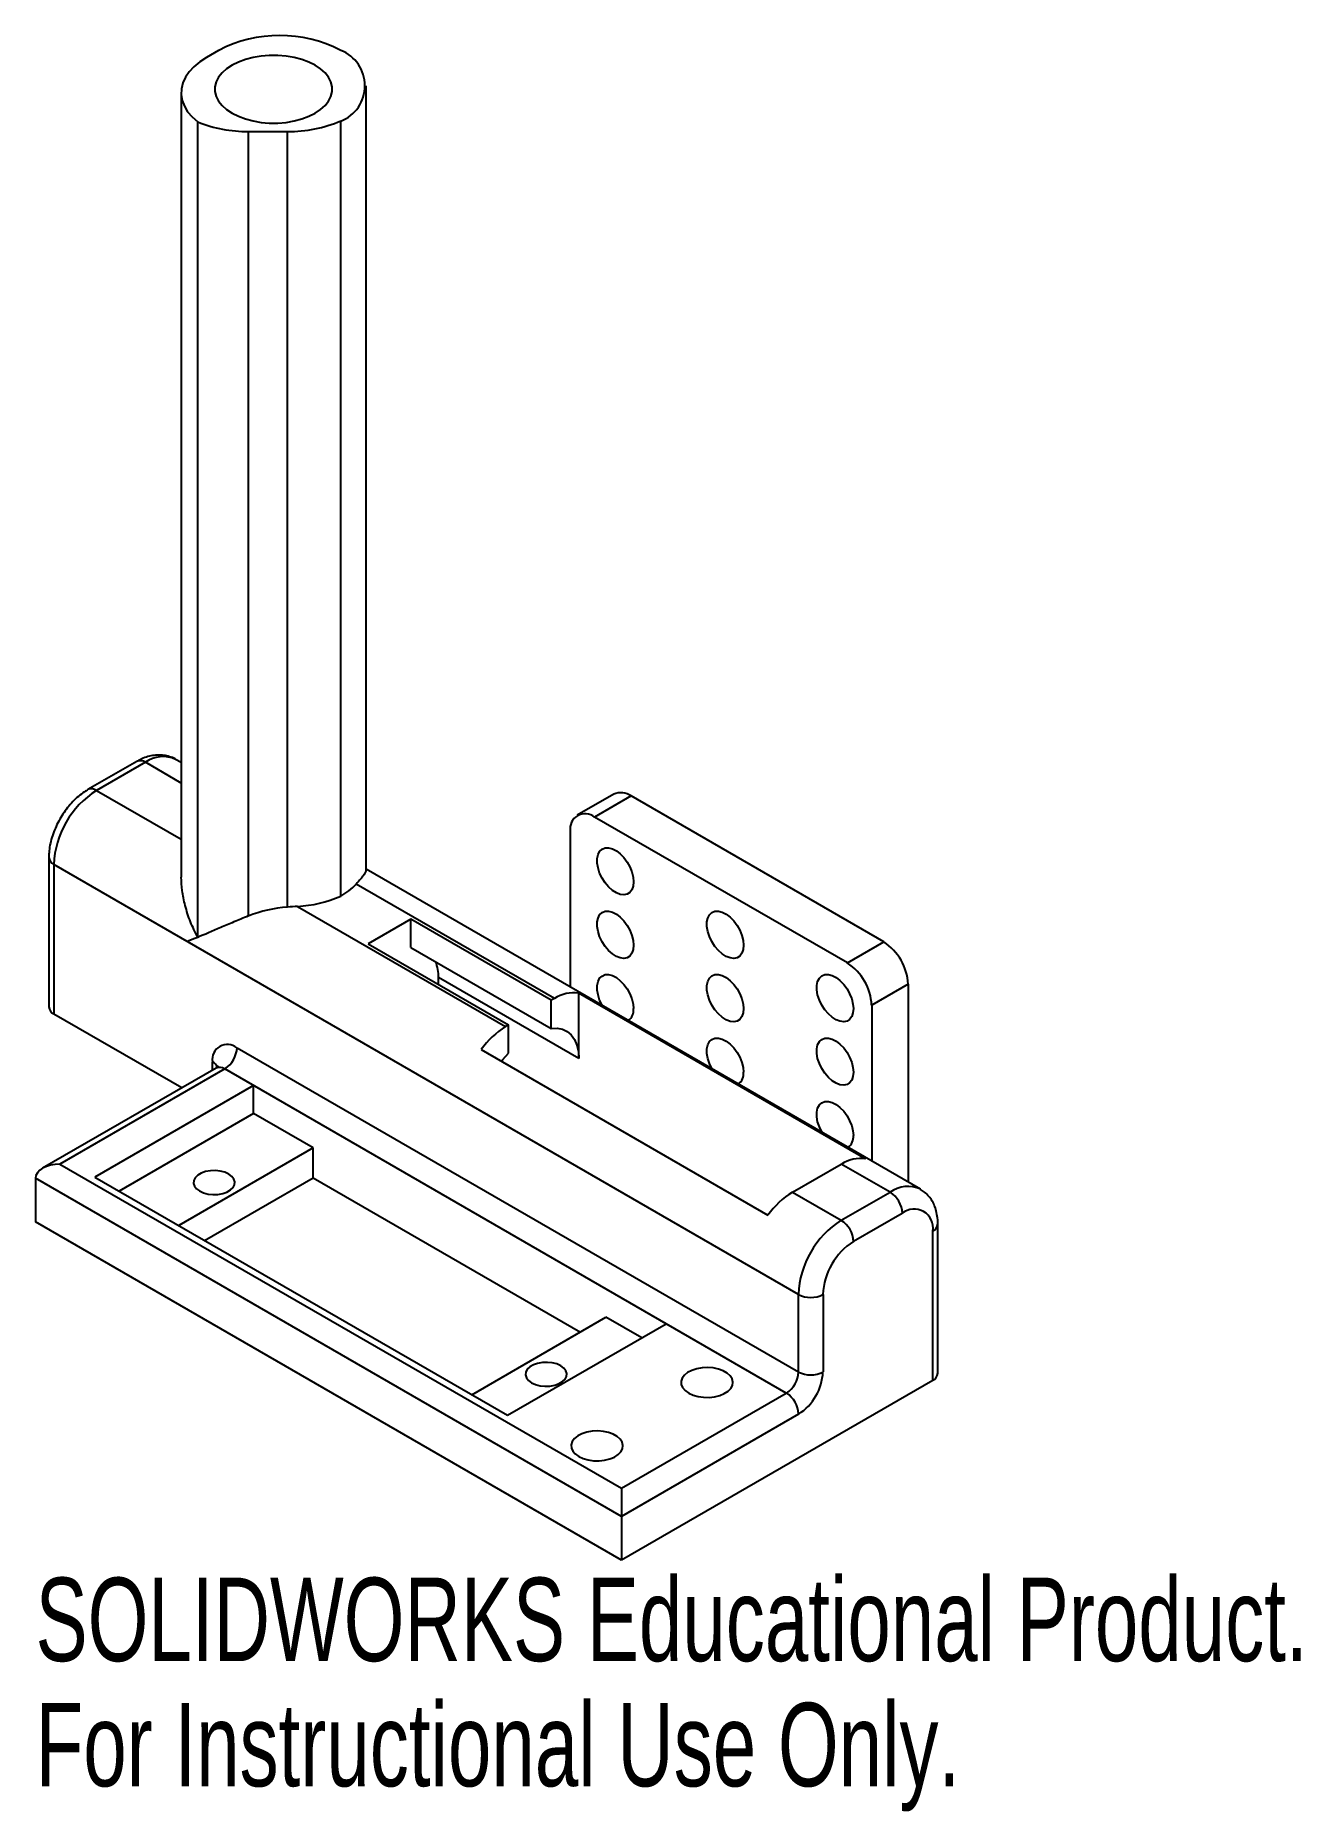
# Paper-space layout '_Isometric' of a CAD drawing. Header units: millimetres. Extents: x -7 to 66, y -35 to 68.
import ezdxf

# ---------------------------------------------------------------- set-up
doc = ezdxf.new("R2010")
doc.units = ezdxf.units.MM
doc.styles.add('SLDTEXTSTYLE0', font='TXT', dxfattribs={"width": 0.7})

psp = doc.layouts.new('_Isometric')

# ---------------------------------------------------------------- linework, layer by layer
at = {"color": 7, "linetype": 'Continuous', "lineweight": 25}
for p, q in [((3.49, 66.92), (2.79, 66.52)), ((12.03, 19.44), (12.03, 64.88)), ((1.32, 64.48), (1.32, 19.03)), ((2.28, 15.55), (2.28, 62.78)), ((10.57, 17.93), (10.57, 62.84)), ((5.21, 62.23), (7.49, 62.23)), ((5.21, 62.23), (5.21, 16.79)), ((7.49, 17.3), (7.49, 62.23)), ((-1.25, 25.74), (-4.08, 24.11)), ((1.32, 25.68), (1, 25.86)), ((-0.75, 25.69), (-3.58, 24.06)), ((26.38, 23.84), (24.27, 22.62)), ((27.38, 23.74), (25.27, 22.52)), ((42.02, 15.29), (27.38, 23.74)), ((23.86, 21.7), (23.86, 12.67)), ((39.91, 14.07), (25.27, 22.52)), ((-6.34, 20.18), (-6.34, 11.52)), ((37.08, -5.13), (-6.05, 19.77)), ((-6.05, 19.77), (-6.05, 11.11)), ((22.94, 12.01), (11.46, 18.64)), ((44.14, 0.96), (12.03, 19.5)), ((8.06, 17.34), (20.11, 10.38)), ((14.63, 16.61), (12.16, 15.18)), ((22.76, 11.91), (14.63, 16.61)), ((14.63, 14.97), (14.63, 16.61)), ((12.16, 15.18), (20.29, 10.48)), ((14.63, 14.97), (22.76, 10.28)), ((39.91, 14.07), (42.02, 15.29)), ((16.22, 12.83), (16.22, 13.22)), ((24.35, 8.53), (16.22, 13.22)), ((43.43, 12.84), (41.32, 11.62)), ((43.43, 12.84), (43.43, 1.37)), ((22.94, 12.01), (22.76, 11.91)), ((22.76, 10.28), (22.76, 11.91)), ((40.97, 2.73), (24.35, 12.32)), ((24.35, 8.53), (24.35, 12.32)), ((41.32, 11.62), (41.32, 2.59)), ((1.36, 6.83), (-6.05, 11.11)), ((20.29, 10.48), (20.11, 10.38)), ((20.29, 8.85), (20.29, 10.48)), ((4.56, 9.16), (37.08, -9.62)), ((18.7, 9.05), (35.31, -0.54)), ((3.35, 7.98), (-6.7, 2.18)), ((3.85, 7.93), (-5.7, 2.42)), ((36.37, -10.85), (3.85, 7.93)), ((5.51, 6.97), (-3.68, 1.66)), ((5.51, 5.34), (5.51, 6.97)), ((5.51, 5.34), (-2.27, 0.85)), ((8.96, 3.35), (5.51, 5.34)), ((8.96, 3.35), (1.18, -1.14)), ((8.96, 1.63), (8.96, 3.35)), ((-5.7, 2.42), (26.83, -16.36)), ((36.73, 0.79), (39.56, 2.42)), ((42.39, 0.79), (39.56, 2.42)), ((26.83, -17.99), (-7.11, 1.6)), ((-7.11, 1.6), (-7.11, -0.93)), ((-3.68, 1.66), (20.22, -12.13)), ((2.67, -2), (8.96, 1.63)), ((8.96, 1.63), (24.45, -7.31)), ((36.73, 0.79), (39.56, -0.84)), ((39.56, -0.84), (42.39, 0.79)), ((26.83, -20.52), (-7.11, -0.93)), ((43.09, -0.44), (40.26, -2.07)), ((44.86, -10.11), (44.86, -1.46)), ((45.15, -9.7), (45.15, -1.05)), ((37.08, -9.62), (37.08, -5.13)), ((38.5, -5.13), (38.5, -9.62)), ((18.15, -10.94), (25.93, -6.45)), ((20.22, -12.13), (29.41, -6.83)), ((28, -7.64), (25.93, -6.45)), ((44.86, -10.11), (26.83, -20.52)), ((26.83, -16.36), (36.37, -10.85)), ((37.08, -12.07), (26.83, -17.99)), ((26.83, -16.36), (26.83, -20.52))]:
    psp.add_line(p, q, dxfattribs=at)
at = {"color": 8, "linetype": 'Continuous', "lineweight": 25}
for p, q in [((1.32, 24.49), (-0.75, 25.69)), ((-3.58, 24.06), (1.32, 21.23)), ((3.14, 7.86), (3.14, 8.34))]:
    psp.add_line(p, q, dxfattribs=at)
at = {"color": 7, "linetype": 'Continuous', "lineweight": 25, "flags": 128}
for points in [[(2.79, 66.52), (2.4, 66.26), (2.06, 65.98), (1.78, 65.68), (1.57, 65.37), (1.42, 65.04), (1.34, 64.7), (1.33, 64.36), (1.38, 64.03), (1.51, 63.69), (1.7, 63.37), (1.96, 63.07), (2.28, 62.78)], [(4.27, 63.29), (4.64, 63.11), (5.05, 62.96), (5.49, 62.84), (5.95, 62.76), (6.43, 62.72), (6.92, 62.72), (7.4, 62.76), (7.86, 62.84), (8.31, 62.96), (8.71, 63.11), (9.08, 63.29), (9.4, 63.5), (9.66, 63.74), (9.86, 63.99), (10, 64.26), (10.07, 64.54), (10.07, 64.82), (10, 65.1), (9.86, 65.37), (9.66, 65.62), (9.4, 65.86), (9.08, 66.07), (8.71, 66.25), (8.31, 66.4), (7.86, 66.52), (7.4, 66.6), (6.92, 66.64), (6.43, 66.64), (5.95, 66.6), (5.49, 66.52), (5.05, 66.4), (4.64, 66.25), (4.27, 66.07), (3.95, 65.86), (3.69, 65.62), (3.49, 65.37), (3.35, 65.1), (3.28, 64.82), (3.28, 64.54), (3.35, 64.26), (3.49, 63.99), (3.69, 63.74), (3.95, 63.5), (4.27, 63.29)], [(27.53, 18.76), (27.51, 18.52), (27.43, 18.31), (27.32, 18.15), (27.16, 18.05), (26.97, 18.01), (26.75, 18.03), (26.53, 18.12), (26.3, 18.27), (26.08, 18.47), (25.88, 18.71), (25.7, 18.98), (25.56, 19.27), (25.47, 19.57), (25.42, 19.85), (25.42, 20.12), (25.47, 20.35), (25.56, 20.53), (25.7, 20.66), (25.88, 20.73), (26.08, 20.74), (26.3, 20.68), (26.53, 20.57), (26.75, 20.39), (26.97, 20.17), (27.16, 19.91), (27.32, 19.63), (27.43, 19.34), (27.51, 19.04), (27.53, 18.76)], [(27.53, 15.09), (27.51, 14.84), (27.43, 14.63), (27.32, 14.47), (27.16, 14.37), (26.97, 14.33), (26.75, 14.36), (26.53, 14.45), (26.3, 14.59), (26.08, 14.79), (25.88, 15.03), (25.7, 15.3), (25.56, 15.6), (25.47, 15.89), (25.42, 16.18), (25.42, 16.44), (25.47, 16.67), (25.56, 16.86), (25.7, 16.99), (25.88, 17.06), (26.08, 17.07), (26.3, 17.01), (26.53, 16.89), (26.75, 16.72), (26.97, 16.5), (27.16, 16.24), (27.32, 15.96), (27.43, 15.66), (27.51, 15.37), (27.53, 15.09)], [(33.9, 15.09), (33.87, 14.84), (33.8, 14.63), (33.68, 14.47), (33.52, 14.37), (33.33, 14.33), (33.12, 14.36), (32.89, 14.45), (32.66, 14.59), (32.44, 14.79), (32.24, 15.03), (32.06, 15.31), (31.93, 15.6), (31.83, 15.89), (31.78, 16.18), (31.78, 16.44), (31.83, 16.67), (31.93, 16.86), (32.06, 16.99), (32.24, 17.06), (32.44, 17.07), (32.66, 17.01), (32.89, 16.89), (33.12, 16.72), (33.33, 16.5), (33.52, 16.24), (33.68, 15.96), (33.8, 15.66), (33.87, 15.37), (33.9, 15.09)], [(25.72, 11.59), (25.7, 11.63), (25.56, 11.92), (25.47, 12.22), (25.42, 12.5), (25.42, 12.77), (25.47, 13), (25.56, 13.18), (25.7, 13.31), (25.88, 13.39), (26.08, 13.39), (26.3, 13.34), (26.53, 13.22), (26.75, 13.04), (26.97, 12.82), (27.16, 12.56), (27.32, 12.28), (27.43, 11.99), (27.51, 11.69), (27.53, 11.42), (27.53, 11.42)], [(33.9, 11.42), (33.87, 11.17), (33.8, 10.96), (33.68, 10.8), (33.52, 10.7), (33.33, 10.66), (33.12, 10.68), (32.89, 10.77), (32.66, 10.92), (32.44, 11.12), (32.24, 11.36), (32.06, 11.63), (31.93, 11.92), (31.83, 12.22), (31.78, 12.5), (31.78, 12.77), (31.83, 13), (31.93, 13.18), (32.06, 13.32), (32.24, 13.39), (32.44, 13.39), (32.66, 13.34), (32.89, 13.22), (33.12, 13.04), (33.33, 12.82), (33.52, 12.57), (33.68, 12.28), (33.8, 11.99), (33.87, 11.69), (33.9, 11.42)], [(40.26, 11.42), (40.23, 11.17), (40.16, 10.96), (40.04, 10.8), (39.89, 10.7), (39.7, 10.66), (39.48, 10.69), (39.26, 10.77), (39.03, 10.92), (38.81, 11.12), (38.6, 11.36), (38.43, 11.63), (38.29, 11.92), (38.19, 12.22), (38.14, 12.51), (38.14, 12.77), (38.19, 13), (38.29, 13.19), (38.43, 13.32), (38.6, 13.39), (38.81, 13.39), (39.03, 13.34), (39.26, 13.22), (39.48, 13.05), (39.7, 12.82), (39.89, 12.57), (40.04, 12.28), (40.16, 11.99), (40.23, 11.69), (40.26, 11.42)], [(22.76, 10.28), (23.1, 10.29), (23.41, 10.23), (23.68, 10.1), (23.92, 9.9), (24.11, 9.63), (24.24, 9.31), (24.33, 8.94), (24.35, 8.53)], [(32.09, 7.92), (32.06, 7.96), (31.93, 8.25), (31.83, 8.54), (31.78, 8.83), (31.78, 9.1), (31.83, 9.33), (31.93, 9.51), (32.06, 9.64), (32.24, 9.71), (32.44, 9.72), (32.66, 9.66), (32.89, 9.54), (33.12, 9.37), (33.33, 9.15), (33.52, 8.89), (33.68, 8.61), (33.8, 8.31), (33.87, 8.02), (33.9, 7.74), (33.9, 7.74)], [(40.26, 7.74), (40.23, 7.49), (40.16, 7.28), (40.04, 7.13), (39.89, 7.02), (39.7, 6.99), (39.48, 7.01), (39.26, 7.1), (39.03, 7.24), (38.81, 7.44), (38.6, 7.68), (38.43, 7.96), (38.29, 8.25), (38.19, 8.54), (38.14, 8.83), (38.14, 9.1), (38.19, 9.33), (38.29, 9.51), (38.43, 9.64), (38.6, 9.71), (38.81, 9.72), (39.03, 9.66), (39.26, 9.54), (39.48, 9.37), (39.7, 9.15), (39.89, 8.89), (40.04, 8.61), (40.16, 8.31), (40.23, 8.02), (40.26, 7.74)], [(19.87, 8.37), (19.95, 8.47), (20.29, 8.85)], [(38.45, 4.24), (38.43, 4.28), (38.29, 4.57), (38.19, 4.87), (38.14, 5.16), (38.14, 5.42), (38.19, 5.65), (38.29, 5.84), (38.43, 5.97), (38.6, 6.04), (38.81, 6.04), (39.03, 5.99), (39.26, 5.87), (39.48, 5.7), (39.7, 5.48), (39.89, 5.22), (40.04, 4.93), (40.16, 4.64), (40.23, 4.35), (40.26, 4.07), (40.26, 4.07)], [(-5.7, 2.42), (-5.97, 2.4), (-6.24, 2.36), (-6.48, 2.28), (-6.7, 2.18), (-6.87, 2.06), (-7, 1.92), (-7.09, 1.76), (-7.11, 1.6)], [(2.38, 0.86), (2.61, 0.75), (2.88, 0.68), (3.16, 0.65), (3.45, 0.66), (3.73, 0.71), (3.97, 0.8), (4.18, 0.92), (4.33, 1.06), (4.41, 1.22), (4.43, 1.39), (4.38, 1.55), (4.26, 1.7), (4.08, 1.84), (3.85, 1.94), (3.59, 2.01), (3.31, 2.04), (3.02, 2.03), (2.74, 1.98), (2.49, 1.89), (2.29, 1.77), (2.14, 1.63), (2.05, 1.47), (2.03, 1.3), (2.09, 1.14), (2.21, 0.99), (2.38, 0.86)], [(21.62, -10.25), (21.85, -10.35), (22.11, -10.42), (22.39, -10.45), (22.68, -10.44), (22.96, -10.39), (23.21, -10.3), (23.41, -10.18), (23.56, -10.04), (23.65, -9.88), (23.66, -9.72), (23.61, -9.55), (23.49, -9.4), (23.31, -9.27), (23.09, -9.16), (22.82, -9.1), (22.54, -9.07), (22.25, -9.08), (21.97, -9.13), (21.73, -9.21), (21.52, -9.33), (21.37, -9.47), (21.29, -9.63), (21.27, -9.8), (21.32, -9.96), (21.44, -10.12), (21.62, -10.25)], [(30.72, -10.85), (30.97, -10.96), (31.26, -11.05), (31.58, -11.09), (31.9, -11.1), (32.22, -11.06), (32.52, -10.99), (32.78, -10.88), (33, -10.74), (33.16, -10.58), (33.25, -10.4), (33.28, -10.21), (33.23, -10.03), (33.12, -9.85), (32.95, -9.69), (32.72, -9.56), (32.45, -9.46), (32.14, -9.39), (31.82, -9.37), (31.5, -9.38), (31.19, -9.44), (30.9, -9.53), (30.66, -9.66), (30.47, -9.81), (30.34, -9.98), (30.28, -10.16), (30.29, -10.35), (30.37, -10.53), (30.51, -10.7), (30.72, -10.85)], [(24.35, -14.52), (24.61, -14.64), (24.9, -14.72), (25.21, -14.77), (25.54, -14.77), (25.85, -14.74), (26.15, -14.66), (26.42, -14.55), (26.63, -14.41), (26.79, -14.25), (26.89, -14.07), (26.91, -13.88), (26.87, -13.7), (26.76, -13.52), (26.58, -13.37), (26.35, -13.23), (26.08, -13.13), (25.78, -13.07), (25.46, -13.04), (25.13, -13.06), (24.82, -13.11), (24.54, -13.2), (24.3, -13.33), (24.11, -13.48), (23.98, -13.65), (23.92, -13.84), (23.93, -14.03), (24.01, -14.21), (24.15, -14.37), (24.35, -14.52)]]:
    psp.add_lwpolyline(points, dxfattribs=at)
at = {"color": 7, "linetype": 'Continuous', "lineweight": 25}
for centre, radius, start, end in [((7.03, 60.13), 7.66, 62.5243, 117.4757), ((9.78, 64.88), 2.19, 291.1341, 68.8659), ((5.14, 69.93), 7.7, 248.2089, 270.5678), ((7.58, 69.83), 7.6, 269.3254, 293.1679), ((-0.7, 19.54), 5.36, 122.4873, 177.5127), ((26.8, 22.92), 1.01, 54.3824, 114.3071), ((24.72, 21.84), 0.873, 50.7967, 189.214), ((8.76, 21.15), 3.69, 299.2869, 317.0981), ((7.65, 24.67), 7.34, 273.2055, 293.4205), ((7.95, 9.93), 7.38, 93.5935, 111.7636), ((40.36, 12.7), 3.07, 2.6055, 57.3945), ((13.83, 13.28), 2.4, 358.6671, 21.3259), ((38.25, 11.48), 3.07, 2.6055, 57.3945), ((-5.84, 11.57), 0.503, 185.6948, 245.6253), ((24.04, 10.34), 2, 80.9813, 123.2705), ((26.79, 11.34), 0.742, 305.1269, 6.1853), ((22.58, 6.34), 4.73, 121.3842, 145.0559), ((4, 8.48), 0.873, 50.7967, 189.214), ((3.02, 9.23), 1.54, 302.6055, 357.3945), ((33.16, 7.66), 0.742, 305.1269, 6.1853), ((39.52, 3.99), 0.742, 305.1269, 6.1853), ((40.66, 0.74), 2, 80.9813, 123.2705), ((39.19, -3.25), 4.73, 121.3842, 145.0559), ((41.56, -0.51), 1.54, 2.6055, 57.3945), ((42.43, -5.36), 5.36, 122.4871, 177.5129), ((38.73, -2.14), 1.54, 2.6055, 57.3945), ((43.78, -1.29), 1.1, 351.3147, 128.6746), ((42.32, -5.3), 3.83, 122.4764, 177.5236), ((37.79, -3.77), 1.54, 242.6097, 297.3903), ((35.55, -9.55), 1.54, 302.6055, 357.3945), ((35.43, -9.48), 3.07, 302.6055, 357.3945), ((37.79, -8.26), 1.54, 242.6097, 297.3903), ((44.65, -9.65), 0.503, 294.3747, 354.3052), ((35.55, -12.14), 1.54, 2.6055, 57.3945)]:
    psp.add_arc(centre, radius, start, end, dxfattribs=at)
at = {"color": 8, "linetype": 'Continuous', "lineweight": 25}
for centre, radius, start, end in [((-1.04, 25.28), 0.503, 54.3824, 114.3071), ((0.28, 24.28), 1.74, 65.3866, 125.9239), ((-3.87, 23.65), 0.504, 54.4059, 114.0385), ((-5.84, 20.23), 0.503, 185.7099, 245.624), ((2.91, 7.85), 0.544, 18.9311, 64.3823), ((3.55, 7.52), 0.503, 54.3824, 114.3071), ((43.41, -0.62), 1.74, 65.0187, 125.9562), ((44.65, -1), 0.503, 294.376, 354.2896)]:
    psp.add_arc(centre, radius, start, end, dxfattribs=at)
at = {"color": 7, "linetype": 'Continuous', "lineweight": 25}
for points, knots in [([(1, 25.86), (0.99, 25.87), (0.88, 25.94), (0.66, 26.02), (0.33, 26.1), (0, 26.12), (-0.35, 26.09), (-0.7, 26), (-1, 25.87), (-1.18, 25.77), (-1.25, 25.74)], [0, 0, 0, 0, 0.016829, 0.161491, 0.304553, 0.448452, 0.595755, 0.748533, 0.907799, 1, 1, 1, 1]), ([(-4.08, 24.11), (-4.14, 24.06), (-4.33, 23.95), (-4.63, 23.72), (-4.96, 23.42), (-5.26, 23.07), (-5.53, 22.69), (-5.77, 22.29), (-5.97, 21.87), (-6.14, 21.44), (-6.26, 21), (-6.33, 20.58), (-6.34, 20.31), (-6.34, 20.18)], [0, 0, 0, 0, 0.054157, 0.149882, 0.245435, 0.340658, 0.435494, 0.530148, 0.624942, 0.720147, 0.816127, 0.913239, 1, 1, 1, 1]), ([(2.28, 15.55), (2.13, 15.85), (1.84, 16.45), (1.55, 17.37), (1.36, 18.24), (1.34, 18.77), (1.33, 19.03)], [0, 0, 0, 0, 0.263518, 0.531533, 0.778182, 1, 1, 1, 1]), ([(12.02, 19.44), (12.02, 19.43), (12.04, 19.41), (11.99, 19.31), (11.9, 19.15), (11.72, 18.93), (11.55, 18.74), (11.46, 18.64)], [0, 0, 0, 0, 0.047235, 0.28224, 0.521579, 0.757063, 1, 1, 1, 1]), ([(5.21, 16.79), (4.92, 16.67), (4.65, 16.55), (4.11, 16.33), (3.86, 16.22), (3.12, 15.9), (2.67, 15.71), (2.28, 15.55)], [0, 0, 0, 0, 0.25, 0.25, 0.5, 0.5, 1, 1, 1, 1]), ([(3.45, 8.08), (3.45, 8.08), (3.45, 8.09), (3.43, 8.04), (3.38, 8), (3.35, 7.98), (3.35, 7.98)], [0, 0, 0, 0, 0.101196, 0.49693, 0.949684, 1, 1, 1, 1]), ([(45.15, -1.05), (45.15, -0.97), (45.15, -0.74), (45.09, -0.41), (44.99, -0.05), (44.84, 0.27), (44.64, 0.55), (44.41, 0.78), (44.23, 0.9), (44.14, 0.95)], [0, 0, 0, 0, 0.097931, 0.2742862, 0.4284977, 0.5765681, 0.7195194, 0.8744188, 1, 1, 1, 1])]:
    psp.add_open_spline(points, degree=3, knots=knots, dxfattribs=at)
for points in [[(8.06, 17.34), (7.87, 17.33), (7.68, 17.31), (7.49, 17.3)], [(2.28, 15.55), (2.06, 15.46), (1.86, 15.38), (1.68, 15.31)]]:
    psp.add_open_spline(points, degree=3, dxfattribs=at)

# ---------------------------------------------------------------- texts
at = {"color": 7, "linetype": 'Continuous', "char_height": 4.8336, "attachment_point": 1, "style": 'SLDTEXTSTYLE0'}
for s, insert in [('SOLIDWORKS Educational Product.', (-7.11, -21.54)), ('For Instructional Use Only.', (-7.11, -28.79))]:
    psp.add_mtext(s, dxfattribs=dict(at, insert=insert))

doc.saveas('drawing.dxf')
